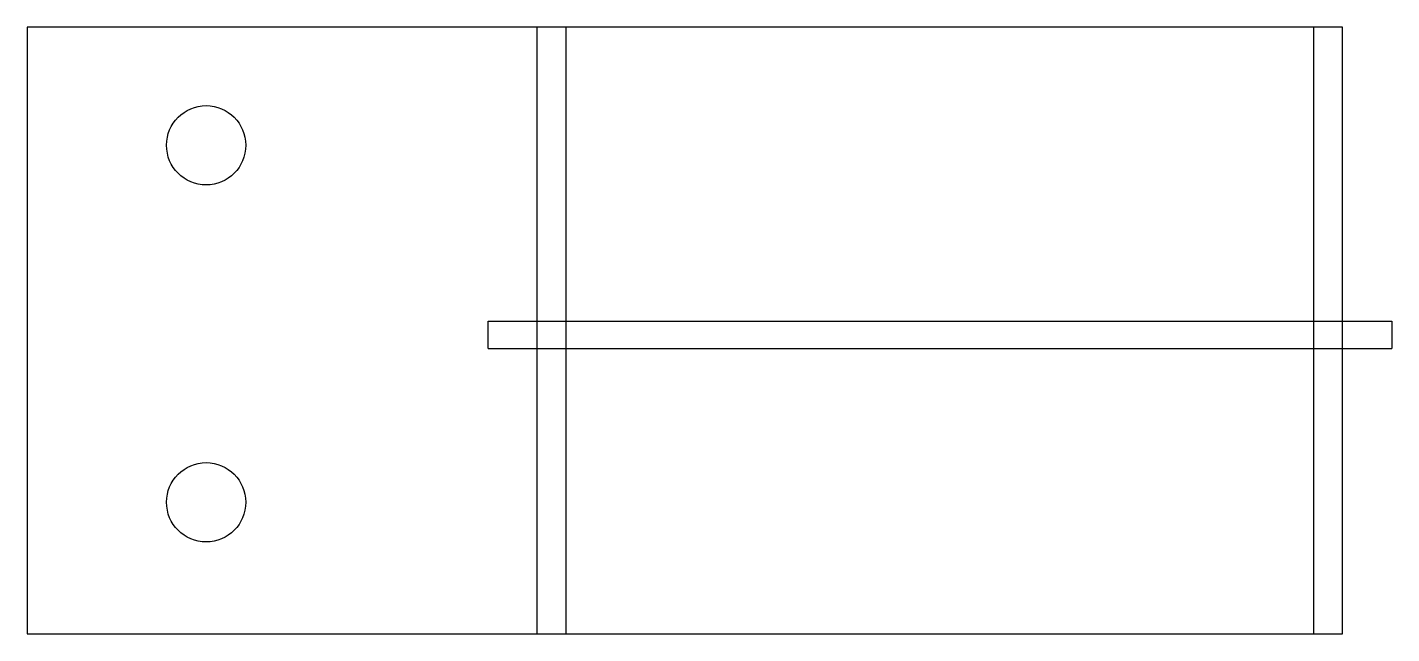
# Model space of a CAD drawing. Header units: inches. Extents: x 0 to 2.84, y 0 to 1.26.
import ezdxf

# ---------------------------------------------------------------- set-up
doc = ezdxf.new("R2010")
doc.units = ezdxf.units.IN
doc.header["$MEASUREMENT"] = 0
doc.linetypes.add('HIDDEN2', pattern=[4.7625, 3.175, -1.5875])
doc.layers.add('Mount Holes', color=7, linetype='Continuous', lineweight=25)
for name, color, linetype, lineweight, true_color in [('Pin Flap', 5, 'Continuous', 25, 0x0000ff), ('Profile', 4, 'Continuous', 25, 0x00ffff), ('Profile ... Hidden Profile', 4, 'HIDDEN2', 25, 0x00ffff)]:
    doc.layers.add(name, color=color, linetype=linetype, lineweight=lineweight, true_color=true_color)

msp = doc.modelspace()

# ---------------------------------------------------------------- linework, layer by layer
at = {"layer": 'Mount Holes'}
for centre in [(0.3725, 1.0165), (0.3725, 0.2735)]:
    msp.add_circle(centre, 0.0825, dxfattribs=at)
at = {"layer": 'Pin Flap'}
for p, q in [((0.9595, 0.5935), (0.9595, 0.6505)), ((0.9595, 0.6505), (2.8415, 0.6505)), ((2.8415, 0.6505), (2.8415, 0.5935)), ((0.9595, 0.5935), (2.8415, 0.5935))]:
    msp.add_line(p, q, dxfattribs=at)
at = {"layer": 'Profile'}
for p, q in [((2.739, 1.262), (0, 1.262)), ((0, 1.262), (0, 0)), ((1.062, 0), (1.062, 1.262)), ((2.739, 0), (2.739, 1.262)), ((0, 0), (2.739, 0))]:
    msp.add_line(p, q, dxfattribs=at)
at = {"layer": 'Profile ... Hidden Profile'}
for p, q in [((1.122, 0), (1.122, 1.262)), ((2.679, 0), (2.679, 1.262))]:
    msp.add_line(p, q, dxfattribs=at)

doc.saveas('drawing.dxf')
